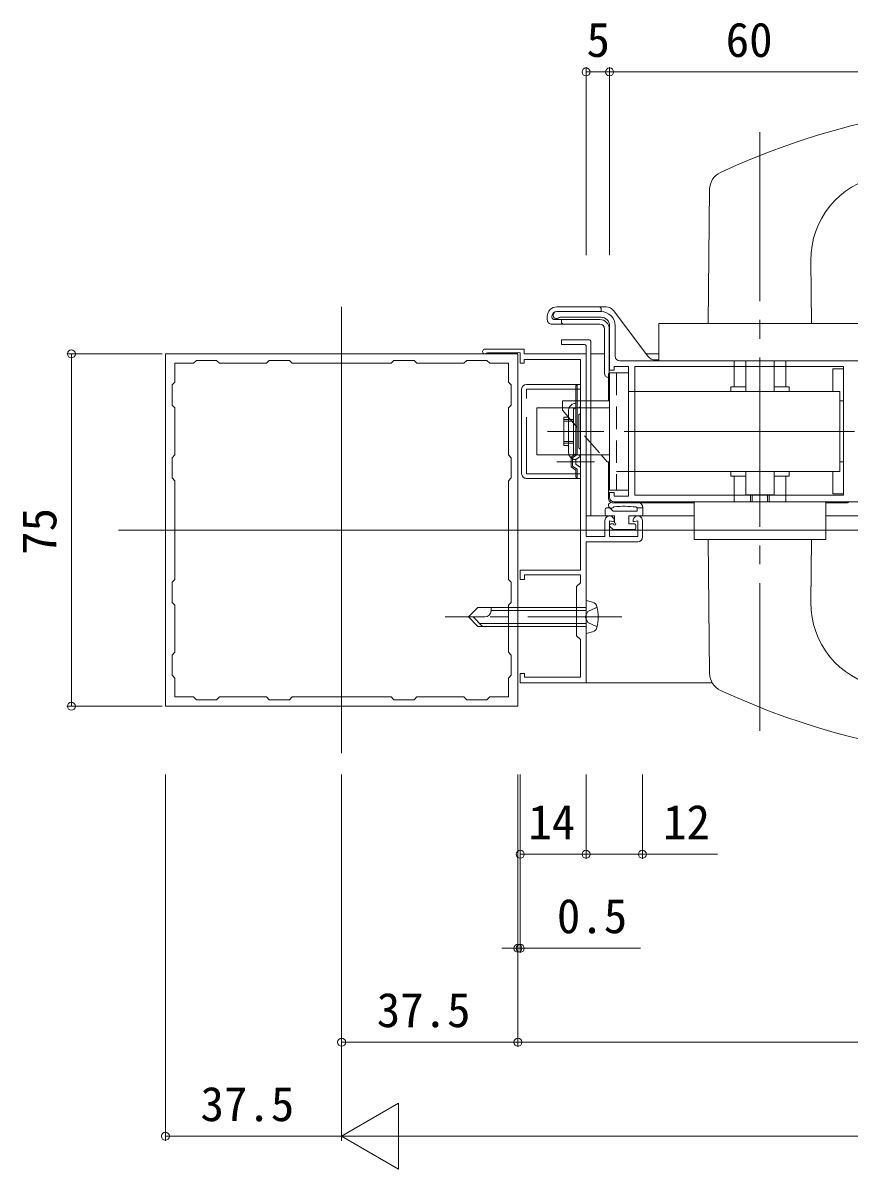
# Model space of a CAD drawing. Units: millimetres, scale not verified. Extents: x -1682 to -296, y -1188 to 1056.
# Drawn here: x -1204.1 to -1028.3, y 516.7 to 760.7 of the extents above; entities that cross this region are included whole.
import ezdxf
from ezdxf.enums import TextEntityAlignment as Align

# ---------------------------------------------------------------- set-up
doc = ezdxf.new("R2010")
doc.units = ezdxf.units.MM
doc.header["$LTSCALE"] = 4
for name, pattern in [('CHAIN1', [8, 5, -1, 1, -1]), ('CHAIN2', [12, 9, -1, 1, -1]), ('DASHED1', [1.8, 1.2, -0.6]), ('DASHED3', [4, 3, -1]), ('DOUBLE_CHAIN2', [12.8, 9, -1, 0.6, -0.6, 0.6, -1])]:
    doc.linetypes.add(name, pattern=pattern)
for name, color, linetype, lineweight in [('0-3_YKK_11', 7, 'Continuous', 9), ('0-4_YKK_12', 2, 'Continuous', 9), ('0-5_YKK_13', 4, 'Continuous', 9), ('0-6_YKK_D', 6, 'Continuous', 9)]:
    doc.layers.add(name, color=color, linetype=linetype, lineweight=lineweight)
doc.styles.add('ＭＳ ゴシック', font='')
doc.styles.get('ＭＳ ゴシック').set_extended_font_data('MS Gothic')

msp = doc.modelspace()

# ---------------------------------------------------------------- linework, layer by layer
at = {"layer": '0-3_YKK_11'}
for p, q in [((-1090.489, 699.234), (-1081.039, 699.234)), ((-1089.754, 698.034), (-1089.964, 697.948)), ((-1081.039, 698.034), (-1089.754, 698.034)), ((-1079.239, 686.734), (-1079.239, 696.234)), ((-1078.039, 696.234), (-1078.039, 689.734)), ((-1105.739, 691.234), (-1097.439, 691.234)), ((-1105.21, 690.434), (-1105.409, 690.359)), ((-1098.786, 690.434), (-1105.21, 690.434)), ((-1098.612, 690.534), (-1098.786, 690.434)), ((-1098.239, 690.434), (-1098.612, 690.534)), ((-1098.239, 688.234), (-1098.239, 690.434)), ((-1097.439, 691.234), (-1097.439, 690.234)), ((-1173.739, 690.234), (-1173.739, 615.234)), ((-1098.739, 690.234), (-1173.739, 690.234)), ((-1171.739, 688.234), (-1171.739, 684.234)), ((-1167.739, 688.234), (-1171.739, 688.234)), ((-1167.139, 688.834), (-1167.739, 688.234)), ((-1162.839, 688.834), (-1167.139, 688.834)), ((-1162.239, 688.234), (-1162.839, 688.834)), ((-1152.239, 688.234), (-1162.239, 688.234)), ((-1151.639, 688.834), (-1152.239, 688.234)), ((-1147.339, 688.834), (-1151.639, 688.834)), ((-1146.739, 688.234), (-1147.339, 688.834)), ((-1125.739, 688.234), (-1146.739, 688.234)), ((-1125.739, 688.234), (-1146.739, 688.234)), ((-1125.139, 688.834), (-1125.739, 688.234)), ((-1120.839, 688.834), (-1125.139, 688.834)), ((-1120.239, 688.234), (-1120.839, 688.834)), ((-1110.239, 688.234), (-1120.239, 688.234)), ((-1109.639, 688.834), (-1110.239, 688.234)), ((-1105.339, 688.834), (-1109.639, 688.834)), ((-1104.739, 688.234), (-1105.339, 688.834)), ((-1100.739, 688.234), (-1104.739, 688.234)), ((-1100.739, 684.234), (-1100.739, 688.234)), ((-1098.739, 615.234), (-1098.739, 690.234)), ((-1097.439, 688.234), (-1098.239, 688.234)), ((-1097.439, 690.234), (-1084.239, 690.234)), ((-1097.439, 689.034), (-1097.439, 688.234)), ((-1085.439, 689.034), (-1097.439, 689.034)), ((-1085.439, 644.234), (-1085.439, 689.034)), ((-1084.239, 690.234), (-1084.239, 651.334)), ((-1077.039, 688.734), (-1021.239, 688.734)), ((-1078.239, 686.734), (-1079.239, 686.734)), ((-1078.239, 687.534), (-1078.239, 686.734)), ((-1075.239, 687.534), (-1078.239, 687.534)), ((-1075.239, 659.934), (-1075.239, 687.534)), ((-1073.839, 660.134), (-1073.839, 687.534)), ((-1073.839, 687.534), (-1029.439, 687.534)), ((-1073.839, 687.534), (-1029.439, 687.534)), ((-1029.439, 687.534), (-1029.439, 660.134)), ((-1171.739, 684.234), (-1172.339, 683.634)), ((-1172.339, 683.634), (-1172.339, 679.334)), ((-1100.139, 683.634), (-1100.739, 684.234)), ((-1100.139, 679.334), (-1100.139, 683.634)), ((-1172.339, 679.334), (-1171.739, 678.734)), ((-1171.739, 678.734), (-1171.739, 668.734)), ((-1100.739, 678.734), (-1100.139, 679.334)), ((-1100.739, 668.734), (-1100.739, 678.734)), ((-1171.739, 668.734), (-1172.339, 668.134)), ((-1100.139, 668.134), (-1100.739, 668.734)), ((-1172.339, 668.134), (-1172.339, 663.834)), ((-1100.139, 663.834), (-1100.139, 668.134)), ((-1172.339, 663.834), (-1171.739, 663.234)), ((-1100.739, 663.234), (-1100.139, 663.834)), ((-1171.739, 663.234), (-1171.739, 642.234)), ((-1100.739, 642.234), (-1100.739, 663.234)), ((-1079.239, 660.734), (-1078.239, 660.734)), ((-1079.239, 659.734), (-1079.239, 660.734)), ((-1078.239, 660.734), (-1078.239, 659.934)), ((-1078.239, 659.934), (-1075.239, 659.934)), ((-1021.239, 658.734), (-1078.239, 658.734)), ((-1029.439, 660.134), (-1073.839, 660.134)), ((-1080.239, 651.334), (-1080.239, 654.734)), ((-1079.239, 654.734), (-1079.239, 651.334)), ((-1078.239, 654.466), (-1079.239, 654.734)), ((-1078.239, 654.734), (-1078.239, 654.466)), ((-1074.239, 654.466), (-1074.239, 654.734)), ((-1073.239, 654.734), (-1074.239, 654.466)), ((-1073.239, 651.334), (-1073.239, 654.734)), ((-1072.239, 654.734), (-1072.239, 651.234)), ((-1084.239, 651.334), (-1080.239, 651.334)), ((-1079.239, 651.334), (-1073.239, 651.334)), ((-1084.239, 650.234), (-1084.24, 620.234)), ((-1073.239, 650.234), (-1084.239, 650.234)), ((-1098.24, 642.234), (-1098.239, 644.234)), ((-1098.239, 644.234), (-1085.439, 644.234)), ((-1171.739, 642.234), (-1172.339, 641.634)), ((-1172.339, 641.634), (-1172.339, 637.334)), ((-1100.139, 641.634), (-1100.739, 642.234)), ((-1100.139, 637.334), (-1100.139, 641.634)), ((-1097.339, 642.234), (-1098.24, 642.234)), ((-1097.339, 643.234), (-1097.339, 642.234)), ((-1085.439, 643.234), (-1097.339, 643.234)), ((-1085.439, 641.534), (-1085.439, 643.234)), ((-1086.24, 630.234), (-1086.239, 640.734)), ((-1086.239, 640.734), (-1085.439, 641.534)), ((-1172.339, 637.334), (-1171.739, 636.734)), ((-1171.739, 636.734), (-1171.739, 626.734)), ((-1100.739, 636.734), (-1100.139, 637.334)), ((-1100.739, 626.734), (-1100.739, 636.734)), ((-1085.44, 629.434), (-1086.24, 630.234)), ((-1085.44, 621.434), (-1085.44, 629.434)), ((-1171.739, 626.734), (-1172.339, 626.134)), ((-1172.339, 626.134), (-1172.339, 621.834)), ((-1100.139, 626.134), (-1100.739, 626.734)), ((-1100.139, 621.834), (-1100.139, 626.134)), ((-1098.24, 622.234), (-1097.34, 622.234)), ((-1098.24, 620.234), (-1098.24, 622.234)), ((-1097.34, 622.234), (-1097.34, 621.434)), ((-1172.339, 621.834), (-1171.739, 621.234)), ((-1171.739, 621.234), (-1171.739, 617.234)), ((-1100.739, 621.234), (-1100.139, 621.834)), ((-1100.739, 617.234), (-1100.739, 621.234)), ((-1084.24, 620.234), (-1098.24, 620.234)), ((-1097.34, 621.434), (-1085.44, 621.434)), ((-1171.739, 617.234), (-1167.739, 617.234)), ((-1167.739, 617.234), (-1167.139, 616.634)), ((-1162.839, 616.634), (-1162.24, 617.234)), ((-1162.24, 617.234), (-1152.239, 617.234)), ((-1152.239, 617.234), (-1151.639, 616.634)), ((-1147.339, 616.634), (-1146.739, 617.234)), ((-1146.739, 617.234), (-1125.739, 617.234)), ((-1125.739, 617.234), (-1125.139, 616.634)), ((-1120.839, 616.634), (-1120.239, 617.234)), ((-1120.239, 617.234), (-1110.239, 617.234)), ((-1110.239, 617.234), (-1109.639, 616.634)), ((-1105.339, 616.634), (-1104.739, 617.234)), ((-1104.739, 617.234), (-1100.739, 617.234)), ((-1173.739, 615.234), (-1098.739, 615.234)), ((-1167.139, 616.634), (-1162.839, 616.634)), ((-1151.639, 616.634), (-1147.339, 616.634)), ((-1125.139, 616.634), (-1120.839, 616.634)), ((-1109.639, 616.634), (-1105.339, 616.634))]:
    msp.add_line(p, q, dxfattribs=at)
for centre, radius, start, end in [((-1090.489, 698.484), 0.75, 89.99966, 314.41498), ((-1081.039, 696.234), 3, 359.99968, 89.99965), ((-1081.039, 696.234), 1.8, 359.99968, 89.99965), ((-1105.739, 690.734), 0.5, 89.9996, 311.40924), ((-1077.039, 689.734), 1, 179.99968, 269.99965), ((-1078.239, 659.734), 1, 180.00053, 269.99965), ((-1079.239, 654.734), 1, 359.99965, 179.99968), ((-1073.239, 654.734), 1, 359.99965, 179.99968), ((-1073.239, 651.234), 1, 269.99968, 359.99965)]:
    msp.add_arc(centre, radius, start, end, dxfattribs=at)
at = {"layer": '0-4_YKK_12'}
for p, q in [((-1136.239, 700.234), (-1136.239, 605.234)), ((-1084.239, 651.634), (-1084.239, 690.234)), ((-1080.287, 690.234), (-1083.239, 690.234)), ((-1068.739, 690.234), (-1071.464, 690.234)), ((-1076.133, 673.734), (-1027.145, 673.734)), ((-1078.152, 655.734), (-1084.239, 655.734)), ((-1061.239, 655.734), (-1075.152, 655.734)), ((-828.339, 655.733), (-1033.239, 655.734)), ((-1183.739, 652.735), (-768.74, 652.732)), ((-1084.24, 620.234), (-1084.239, 649.934)), ((-1057.396, 620.234), (-1084.24, 620.234))]:
    msp.add_line(p, q, dxfattribs=at)
at = {"layer": '0-5_YKK_13', "linetype": 'CHAIN2'}
msp.add_line((-1047.239, 737.458), (-1047.24, 610.009), dxfattribs=at)
at = {"layer": '0-5_YKK_13'}
for p, q in [((-1057.935, 725.268), (-1058.239, 696.734)), ((-1036.239, 696.734), (-1036.382, 710.144)), ((-1090.487, 700.234), (-1079.987, 700.234)), ((-1092.487, 698.234), (-1092.487, 697.534)), ((-1091.487, 698.234), (-1091.487, 698.034)), ((-1090.487, 699.234), (-1080.987, 699.234)), ((-1080.987, 699.734), (-1080.987, 699.234)), ((-1078.389, 699.437), (-1071.086, 689.731)), ((-1091.487, 696.534), (-1081.287, 696.534)), ((-1090.987, 697.534), (-1081.287, 697.534)), ((-1089.487, 697.534), (-1089.487, 697.034)), ((-1080.287, 695.534), (-1080.287, 686.034)), ((-1079.287, 695.534), (-1079.287, 686.134)), ((-1068.739, 696.734), (-1068.739, 688.734)), ((-1068.739, 696.734), (-1025.739, 696.734)), ((-1089.439, 693.234), (-1089.439, 692.234)), ((-1083.539, 693.234), (-1089.439, 693.234)), ((-1083.239, 692.934), (-1083.239, 655.734)), ((-1089.439, 692.234), (-1084.539, 692.234)), ((-1084.239, 691.934), (-1084.239, 655.734)), ((-1068.739, 688.934), (-1069.488, 688.934)), ((-1052.739, 688.734), (-1052.739, 683.234)), ((-1050.239, 688.734), (-1050.239, 682.234)), ((-1044.239, 688.734), (-1044.239, 682.234)), ((-1041.739, 688.734), (-1041.739, 683.234)), ((-1079.487, 685.734), (-1079.487, 680.234)), ((-1079.239, 661.234), (-1079.239, 686.234)), ((-1079.239, 686.234), (-1075.239, 686.234)), ((-1075.239, 686.234), (-1075.239, 661.234)), ((-1029.439, 687.034), (-1031.739, 687.034)), ((-1031.739, 682.234), (-1031.739, 687.034)), ((-1029.439, 687.034), (-1029.439, 660.434)), ((-1085.439, 683.734), (-1096.939, 683.734)), ((-1086.139, 683.734), (-1086.439, 683.434)), ((-1086.139, 683.734), (-1086.439, 683.434)), ((-1086.439, 681.957), (-1086.439, 683.434)), ((-1086.439, 681.957), (-1086.439, 683.434)), ((-1086.139, 681.801), (-1086.139, 683.734)), ((-1085.439, 683.734), (-1085.439, 681.437)), ((-1053.439, 683.234), (-1053.439, 682.234)), ((-1053.439, 683.234), (-1050.239, 683.234)), ((-1044.239, 683.234), (-1041.039, 683.234)), ((-1041.039, 683.234), (-1041.039, 682.234)), ((-1097.939, 664.734), (-1097.939, 682.734)), ((-1086.439, 682.734), (-1096.939, 682.734)), ((-1086.439, 679.737), (-1086.439, 680.737)), ((-1086.439, 679.737), (-1086.439, 680.737)), ((-1086.139, 668.796), (-1086.139, 682.734)), ((-1085.439, 681.437), (-1085.439, 666.031)), ((-1030.239, 682.234), (-1075.239, 682.234)), ((-1030.239, 682.234), (-1030.239, 665.234)), ((-1094.739, 678.734), (-1094.739, 668.734)), ((-1094.739, 678.734), (-1079.239, 678.734)), ((-1089.239, 680.234), (-1079.239, 680.234)), ((-1089.239, 680.234), (-1089.239, 678.734)), ((-1087.939, 669.234), (-1087.939, 678.234)), ((-1030.239, 680.234), (-1029.439, 680.234)), ((-1088.939, 670.734), (-1088.939, 676.734)), ((-1087.939, 676.734), (-1088.939, 676.734)), ((-1094.739, 668.734), (-1079.239, 668.734)), ((-1087.939, 670.734), (-1088.939, 670.734)), ((-1087.139, 668.096), (-1086.139, 668.796)), ((-1086.439, 667.732), (-1085.439, 668.432)), ((-1085.739, 670.234), (-1085.439, 669.894)), ((-1081.035, 668.734), (-1079.739, 667.234)), ((-1087.439, 666.211), (-1087.439, 668.252)), ((-1086.439, 665.511), (-1087.439, 666.211)), ((-1087.139, 668.096), (-1087.139, 666.367)), ((-1086.139, 665.667), (-1087.139, 666.367)), ((-1086.439, 666.732), (-1086.439, 667.732)), ((-1086.439, 666.732), (-1085.439, 666.031)), ((-1085.439, 666.031), (-1085.439, 663.734)), ((-1079.739, 667.234), (-1079.239, 667.234)), ((-1079.487, 667.234), (-1079.487, 659.534)), ((-1030.239, 667.234), (-1029.439, 667.234)), ((-1086.439, 664.734), (-1096.939, 664.734)), ((-1085.439, 663.734), (-1096.939, 663.734)), ((-1086.439, 664.034), (-1086.439, 665.511)), ((-1086.439, 664.034), (-1086.139, 663.734)), ((-1086.139, 663.734), (-1086.439, 664.034)), ((-1086.139, 663.734), (-1086.139, 665.667)), ((-1077.739, 665.234), (-1030.239, 665.234)), ((-1053.439, 665.234), (-1053.439, 664.234)), ((-1053.439, 664.234), (-1050.239, 664.234)), ((-1052.739, 664.234), (-1052.739, 658.734)), ((-1050.239, 665.234), (-1050.239, 664.734)), ((-1050.239, 664.734), (-1050.239, 660.234)), ((-1044.239, 665.234), (-1044.239, 664.734)), ((-1044.239, 660.234), (-1044.239, 664.734)), ((-1044.239, 664.234), (-1041.039, 664.234)), ((-1041.739, 664.234), (-1041.739, 658.734)), ((-1041.039, 665.234), (-1041.039, 664.234)), ((-1031.739, 660.434), (-1031.739, 665.234)), ((-1079.239, 661.234), (-1075.239, 661.234)), ((-1050.239, 660.234), (-1044.239, 660.234)), ((-1049.239, 658.734), (-1049.239, 660.234)), ((-1048.859, 658.734), (-1048.859, 660.234)), ((-1045.619, 658.734), (-1045.619, 660.234)), ((-1045.239, 658.734), (-1045.239, 660.234)), ((-1033.239, 650.734), (-1033.239, 658.734)), ((-1029.439, 660.434), (-1031.739, 660.434)), ((-1080.152, 656.034), (-1080.152, 657.134)), ((-1079.277, 657.434), (-1079.852, 657.434)), ((-1079.065, 657.346), (-1078.54, 656.822)), ((-1078.487, 658.534), (-1061.239, 658.534)), ((-1073.352, 656.734), (-1078.328, 656.734)), ((-1072.152, 657.434), (-1073.352, 657.434)), ((-1073.352, 656.734), (-1073.352, 657.349)), ((-1072.152, 656.034), (-1072.152, 657.568)), ((-1033.239, 658.534), (-1028.587, 658.534)), ((-1084.239, 655.734), (-1083.239, 655.734)), ((-1079.852, 655.734), (-1078.152, 655.734)), ((-1078.402, 654.034), (-1078.952, 654.034)), ((-1078.152, 655.734), (-1078.152, 654.284)), ((-1075.152, 655.734), (-1072.452, 655.734)), ((-1075.152, 655.734), (-1075.152, 654.034)), ((-1073.952, 654.034), (-1075.152, 654.034)), ((-1079.165, 653.522), (-1078.477, 652.834)), ((-1073.953, 652.834), (-1078.477, 652.834)), ((-1073.652, 653.734), (-1073.652, 653.134)), ((-1061.239, 650.734), (-1033.239, 650.734)), ((-1057.936, 622.2), (-1058.239, 650.734)), ((-1036.239, 650.734), (-1036.382, 637.324)), ((-1084.24, 637.734), (-1082.833, 637.357)), ((-1084.24, 636.234), (-1084.24, 637.734)), ((-1107.24, 636.234), (-1109.239, 634.234)), ((-1084.24, 636.234), (-1107.24, 636.234)), ((-1104.44, 635.568), (-1104.44, 636.234)), ((-1084.24, 635.634), (-1104.44, 635.634)), ((-1084.24, 632.234), (-1084.24, 636.234)), ((-1084.24, 632.234), (-1084.24, 636.234)), ((-1109.239, 634.234), (-1105.773, 634.234)), ((-1107.24, 632.234), (-1109.239, 634.234)), ((-1106.24, 632.234), (-1108.24, 634.234)), ((-1107.24, 632.234), (-1084.24, 632.234)), ((-1084.24, 632.834), (-1106.84, 632.834)), ((-1084.24, 632.234), (-1084.24, 630.734)), ((-1084.24, 630.734), (-1082.833, 631.111))]:
    msp.add_line(p, q, dxfattribs=at)
at = {"layer": '0-5_YKK_13', "linetype": 'DOUBLE_CHAIN2'}
for p, q in [((-1068.741, 688.731), (-1025.741, 688.731)), ((-1061.241, 658.731), (-1033.241, 658.731))]:
    msp.add_line(p, q, dxfattribs=at)
at = {"layer": '0-5_YKK_13', "linetype": 'DASHED1'}
for p, q in [((-1077.739, 686.234), (-1077.739, 661.234)), ((-1089.239, 678.734), (-1089.239, 678.234)), ((-1089.239, 678.234), (-1081.035, 668.734))]:
    msp.add_line(p, q, dxfattribs=at)
at = {"layer": '0-5_YKK_13', "linetype": 'DASHED3'}
for p, q in [((-1096.939, 664.734), (-1096.939, 682.734)), ((-1085.439, 682.734), (-1086.439, 682.734)), ((-1086.939, 678.234), (-1086.939, 669.234)), ((-1085.939, 678.734), (-1086.439, 678.734)), ((-1086.939, 676.234), (-1088.939, 676.234)), ((-1086.939, 675.884), (-1088.939, 675.884)), ((-1086.939, 671.584), (-1088.939, 671.584)), ((-1086.939, 671.234), (-1088.939, 671.234)), ((-1085.939, 668.734), (-1086.439, 668.734)), ((-1085.439, 664.734), (-1086.439, 664.734)), ((-1083.836, 635.384), (-1084.447, 634.234)), ((-1081.888, 636.334), (-1083.836, 635.384)), ((-1083.836, 633.084), (-1084.447, 634.234)), ((-1081.888, 632.134), (-1083.836, 633.084))]:
    msp.add_line(p, q, dxfattribs=at)
at = {"layer": '0-5_YKK_13', "linetype": 'CHAIN1'}
for p, q in [((-1080.439, 673.734), (-1092.439, 673.734)), ((-1082.439, 667.237), (-1090.439, 667.237)), ((-1076.64, 634.234), (-1114.239, 634.234))]:
    msp.add_line(p, q, dxfattribs=at)
at = {"layer": '0-5_YKK_13'}
for points in [[(-1086.439, 682.734), (-1086.439, 668.952), (-1087.439, 668.252)], [(-1085.439, 677.574), (-1085.739, 677.234), (-1085.739, 670.234)], [(-1061.239, 650.734), (-1061.239, 658.734), (-1033.239, 658.734)]]:
    msp.add_lwpolyline(points, dxfattribs=at)
for centre, radius, start, end in [((-988.24, 583.734), 160, 72.84904, 114.90578), ((-1053.936, 725.226), 4, 114.90578, 179.39015), ((-1018.383, 710.335), 18, 101.20049, 180.60918), ((-1090.487, 698.234), 2, 89.99966, 179.99966), ((-1081.487, 699.734), 0.5, 359.99966, 89.99966), ((-1079.987, 698.234), 2, 36.96342, 89.99966), ((-1090.487, 698.234), 1, 89.99966, 179.99966), ((-1090.987, 698.034), 0.5, 179.99966, 269.99966), ((-1091.487, 697.534), 1, 179.99966, 269.99966), ((-1088.987, 697.034), 0.5, 179.99966, 269.99966), ((-1081.287, 695.534), 2, 359.99966, 89.99966), ((-1081.287, 695.534), 1, 359.99966, 89.99966), ((-1083.539, 692.934), 0.3, 359.99966, 89.99966), ((-1084.539, 691.934), 0.3, 359.99966, 89.99966), ((-1069.488, 690.934), 2, 216.96342, 269.99966), ((-1079.487, 686.034), 0.8, 179.99966, 269.99966), ((-1078.987, 685.734), 0.5, 126.86957, 179.99966), ((-1096.939, 682.734), 1, 89.99966, 179.99966), ((-1086.439, 678.234), 1.5, 131.80998, 179.99966), ((-1086.439, 678.234), 1.5, 89.99966, 131.80998), ((-1086.439, 669.234), 1.5, 179.99966, 228.18935), ((-1096.939, 664.734), 1, 179.99966, 269.99966), ((-1078.487, 659.534), 1, 179.99966, 269.99966), ((-1076.029, 632.828), 25.906, 83.36884, 96.64113), ((-1028.587, 658.834), 0.3, 269.99966, 340.52834), ((-1079.852, 657.134), 0.3, 89.99966, 179.99966), ((-1078.885, 657.977), 0.6, 103.49968, 321.05951), ((-1079.277, 657.134), 0.3, 44.99966, 89.99966), ((-1078.328, 657.034), 0.3, 224.99966, 269.99966), ((-1078.185, 657.411), 0.3, 100.69193, 141.05951), ((-1076.227, 634.691), 23.103, 83.51711, 94.99863), ((-1073.652, 657.349), 0.3, 359.99966, 83.51711), ((-1073.152, 657.568), 1, 359.99966, 83.36884), ((-1079.852, 656.034), 0.3, 179.99966, 269.99966), ((-1078.952, 653.734), 0.3, 89.99966, 224.99966), ((-1078.152, 654.034), 0.25, 179.99966, 89.99966), ((-1073.952, 653.734), 0.3, 359.99966, 89.99966), ((-1072.452, 656.034), 0.3, 269.99966, 359.99966), ((-1073.953, 653.134), 0.3, 269.99966, 359.99966), ((-1083.169, 636.101), 1.3, 14.03496, 74.99966), ((-1018.383, 637.133), 18, 179.39015, 258.79884), ((-1105.773, 635.568), 1.333, 269.99966, 359.99966), ((-1090.64, 634.234), 9, 345.96437, 14.03496), ((-1083.169, 632.367), 1.3, 284.99966, 345.96437), ((-1053.936, 622.242), 4, 180.60916, 245.09355), ((-988.239, 763.734), 160, 245.09355, 287.15028)]:
    msp.add_arc(centre, radius, start, end, dxfattribs=at)
at = {"layer": '0-5_YKK_13', "linetype": 'DASHED3'}
for centre, radius, start, end in [((-1086.439, 678.234), 0.5, 89.99966, 179.99966), ((-1085.939, 679.234), 0.5, 269.99966, 339.45709), ((-1086.439, 669.234), 0.5, 179.99966, 269.99966), ((-1085.939, 668.234), 0.5, 20.54224, 89.99966), ((-1086.439, 669.234), 1.5, 228.18935, 269.99966)]:
    msp.add_arc(centre, radius, start, end, dxfattribs=at)
at = {"layer": '0-6_YKK_D'}
for p, q in [((-1084.239, 711.234), (-1084.239, 751.234)), ((-1084.239, 750.234), (-1079.239, 750.234)), ((-1079.239, 711.234), (-1079.239, 751.234)), ((-1079.239, 711.234), (-1079.239, 751.234)), ((-1079.239, 750.234), (-1019.239, 750.234)), ((-1174.439, 690.234), (-1194.739, 690.234)), ((-1193.739, 615.234), (-1193.739, 690.234)), ((-1174.439, 615.234), (-1194.739, 615.234)), ((-1173.739, 600.734), (-1173.739, 522.732)), ((-1136.24, 600.734), (-1136.24, 522.732)), ((-1136.24, 600.734), (-1136.24, 522.732)), ((-1136.24, 600.734), (-1136.24, 542.733)), ((-1098.74, 600.734), (-1098.74, 562.732)), ((-1098.74, 600.734), (-1098.74, 542.732)), ((-1098.74, 600.734), (-1098.74, 542.732)), ((-1098.24, 600.734), (-1098.24, 562.732)), ((-1098.24, 600.734), (-1098.24, 582.734)), ((-1084.24, 600.734), (-1084.24, 582.734)), ((-1084.24, 600.734), (-1084.24, 582.734)), ((-1072.24, 600.734), (-1072.24, 582.734)), ((-1084.24, 583.734), (-1098.24, 583.734)), ((-1084.24, 583.734), (-1072.24, 583.734)), ((-1072.24, 583.734), (-1056.28, 583.734)), ((-1098.74, 563.732), (-1102.14, 563.732)), ((-1136.24, 543.733), (-1098.74, 543.732)), ((-804.74, 543.731), (-1098.74, 543.732)), ((-1136.24, 523.732), (-1124.115, 530.732)), ((-1124.115, 516.732), (-1124.115, 530.732)), ((-1173.739, 523.732), (-1136.24, 523.732)), ((-1136.24, 523.732), (-1111.991, 523.732)), ((-1136.24, 523.732), (-1124.115, 516.732)), ((-1122.24, 523.732), (-784.239, 523.732))]:
    msp.add_line(p, q, dxfattribs=at)
msp.add_lwpolyline([(-1098.74, 563.732), (-1098.24, 563.732), (-1072.64, 563.732)], dxfattribs=at)
for centre in [(-1084.239, 750.234), (-1079.239, 750.234), (-1079.239, 750.234), (-1193.739, 690.234), (-1193.739, 615.234), (-1098.24, 583.734), (-1084.24, 583.734), (-1084.24, 583.734), (-1072.24, 583.734), (-1098.74, 563.732), (-1098.24, 563.732), (-1136.24, 543.733), (-1098.74, 543.732), (-1098.74, 543.732), (-1173.739, 523.732)]:
    msp.add_circle(centre, 0.85, dxfattribs=at)

# ---------------------------------------------------------------- texts
at = {"layer": '0-6_YKK_D', "color": 4, "style": 'ＭＳ ゴシック'}
for s, p in [('5', (-1084.139, 751.234)), ('60', (-1054.519, 751.234)), ('14', (-1096.52, 584.734)), ('12', (-1067.84, 584.734)), ('0.5', (-1090.44, 564.732)), ('37.5', (-1166.269, 524.732))]:
    msp.add_text(s, height=7.331, dxfattribs=at).set_placement(p, align=Align.BOTTOM_LEFT)
for s, rotation, p in [('75', 90, (-1194.739, 647.454)), ('37.5', 359.999, (-1128.77, 544.732))]:
    msp.add_text(s, height=7.331, rotation=rotation, dxfattribs=at).set_placement(p, align=Align.BOTTOM_LEFT)

doc.saveas('drawing.dxf')
